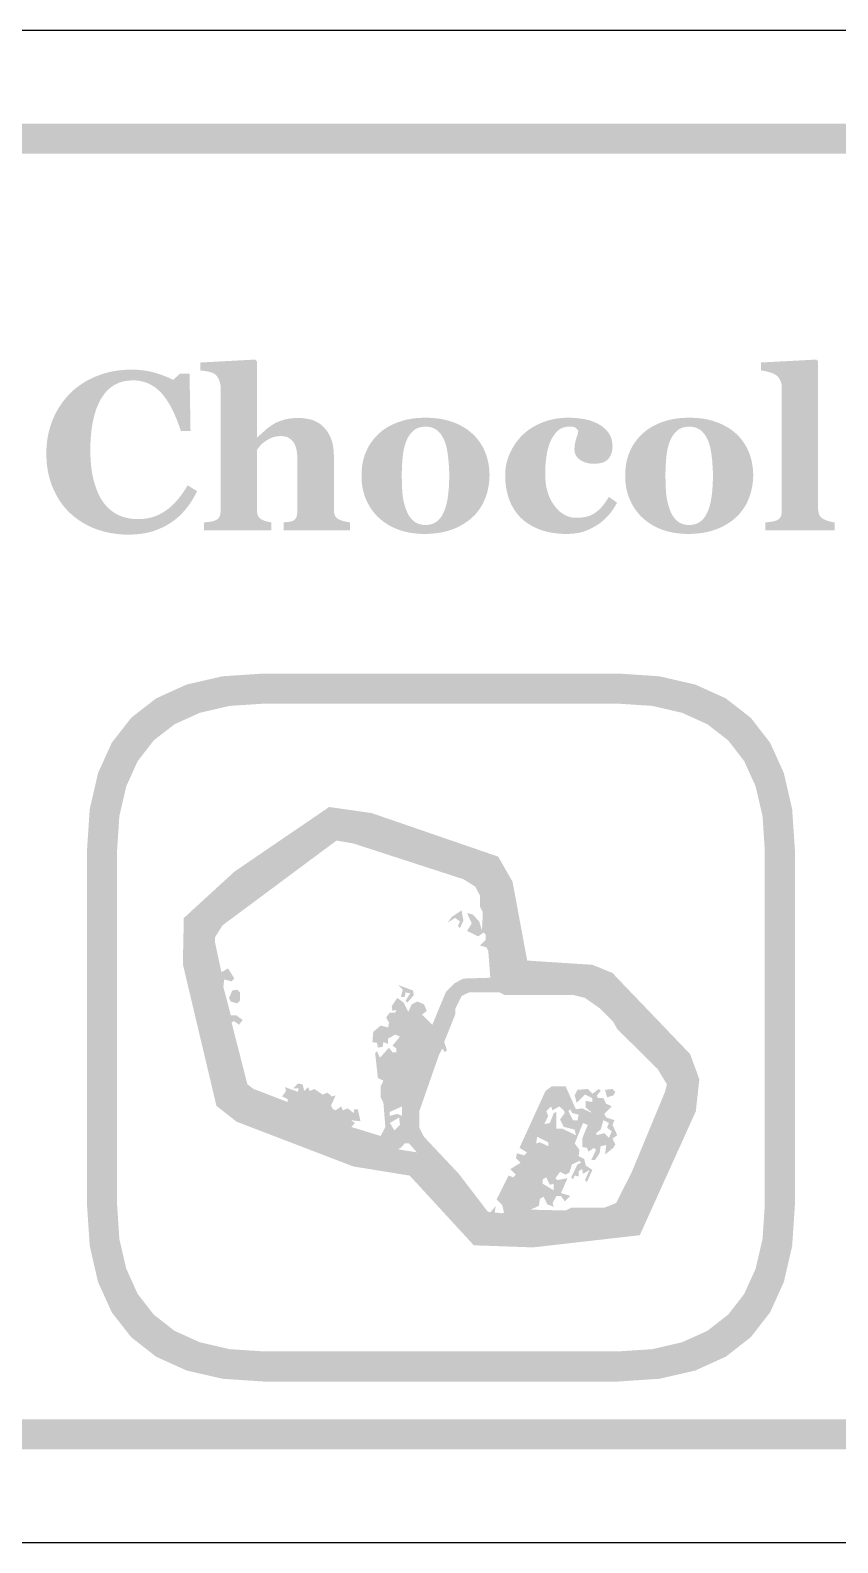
# Model space of a CAD drawing. Header units: millimetres. Extents: x 4 to 272, y 4 to 144.
# Drawn here: x 30.55 to 41.27, y 99.96 to 120.04 of the extents above; entities that cross this region are included whole.
import ezdxf

# ---------------------------------------------------------------- set-up
doc = ezdxf.new("R2010")
doc.units = ezdxf.units.MM
doc.layers.add('CUT', color=1, linetype='Continuous')
doc.layers.add('RASTER', color=7, linetype='Continuous')

msp = doc.modelspace()

# ---------------------------------------------------------------- hatches: boundary and pattern name
at = {"layer": 'RASTER'}
h = msp.add_hatch(color=7, dxfattribs=at)
h.paths.add_polyline_path([(5.2, 116.6), (5.234, 117.116), (5.337, 117.563), (5.509, 117.941), (5.75, 118.25), (6.059, 118.491), (6.438, 118.663), (6.884, 118.766), (7.4, 118.8), (64.6, 118.8), (65.116, 118.766), (65.563, 118.663), (65.941, 118.491), (66.25, 118.25), (66.491, 117.941), (66.663, 117.563), (66.766, 117.116), (66.8, 116.6), (66.8, 103.4), (66.766, 102.884), (66.663, 102.438), (66.491, 102.059), (66.25, 101.75), (65.941, 101.509), (65.563, 101.338), (65.116, 101.234), (64.6, 101.2), (7.4, 101.2), (6.884, 101.234), (6.438, 101.338), (6.059, 101.509), (5.75, 101.75), (5.509, 102.059), (5.337, 102.438), (5.234, 102.884), (5.2, 103.4)])
h.paths.add_polyline_path([(5.6, 116.6), (5.6, 103.4), (5.628, 102.978), (5.712, 102.613), (5.853, 102.303), (6.05, 102.05), (6.303, 101.853), (6.612, 101.712), (6.978, 101.628), (7.4, 101.6), (64.6, 101.6), (65.022, 101.628), (65.387, 101.713), (65.697, 101.853), (65.95, 102.05), (66.147, 102.303), (66.288, 102.613), (66.372, 102.978), (66.4, 103.4), (66.4, 116.6), (66.372, 117.022), (66.288, 117.388), (66.147, 117.697), (65.95, 117.95), (65.697, 118.147), (65.387, 118.288), (65.022, 118.372), (64.6, 118.4), (7.4, 118.4), (6.978, 118.372), (6.612, 118.288), (6.303, 118.147), (6.05, 117.95), (5.853, 117.697), (5.712, 117.388), (5.628, 117.022), (5.6, 116.6)], flags=0)
for points in [[(34.792, 113.4), (33.91, 113.4), (33.91, 113.507), (33.917, 113.508), (33.925, 113.508), (33.933, 113.509), (33.942, 113.51), (33.95, 113.511), (33.959, 113.512), (33.969, 113.513), (33.979, 113.514), (33.988, 113.515), (33.997, 113.517), (34.005, 113.518), (34.013, 113.52), (34.02, 113.522), (34.026, 113.524), (34.032, 113.526), (34.037, 113.529), (34.045, 113.533), (34.051, 113.538), (34.058, 113.543), (34.063, 113.549), (34.068, 113.555), (34.073, 113.561), (34.077, 113.568), (34.08, 113.576), (34.083, 113.584), (34.086, 113.593), (34.088, 113.603), (34.09, 113.614), (34.091, 113.626), (34.092, 113.638), (34.093, 113.652), (34.093, 113.667), (34.093, 114.352), (34.092, 114.389), (34.089, 114.423), (34.085, 114.455), (34.079, 114.484), (34.071, 114.511), (34.061, 114.536), (34.05, 114.558), (34.036, 114.578), (34.022, 114.595), (34.005, 114.61), (33.987, 114.623), (33.968, 114.634), (33.947, 114.642), (33.925, 114.648), (33.901, 114.651), (33.876, 114.652), (33.861, 114.652), (33.847, 114.651), (33.833, 114.65), (33.819, 114.648), (33.806, 114.646), (33.793, 114.643), (33.78, 114.639), (33.767, 114.635), (33.754, 114.63), (33.742, 114.625), (33.729, 114.619), (33.717, 114.613), (33.705, 114.607), (33.692, 114.599), (33.68, 114.592), (33.668, 114.584), (33.658, 114.576), (33.648, 114.569), (33.638, 114.561), (33.63, 114.554), (33.621, 114.546), (33.614, 114.539), (33.607, 114.531), (33.6, 114.524), (33.594, 114.516), (33.588, 114.509), (33.582, 114.501), (33.576, 114.495), (33.571, 114.488), (33.566, 114.482), (33.561, 114.475), (33.557, 114.469), (33.557, 113.683), (33.557, 113.67), (33.557, 113.657), (33.558, 113.645), (33.56, 113.634), (33.562, 113.624), (33.564, 113.614), (33.567, 113.605), (33.57, 113.597), (33.573, 113.589), (33.578, 113.582), (33.583, 113.575), (33.589, 113.568), (33.595, 113.562), (33.603, 113.556), (33.611, 113.55), (33.62, 113.545), (33.625, 113.542), (33.631, 113.539), (33.638, 113.536), (33.645, 113.533), (33.653, 113.53), (33.66, 113.527), (33.669, 113.524), (33.677, 113.522), (33.686, 113.519), (33.695, 113.517), (33.704, 113.515), (33.713, 113.513), (33.721, 113.511), (33.73, 113.509), (33.739, 113.508), (33.747, 113.507), (33.747, 113.4), (32.856, 113.4), (32.856, 113.507), (32.866, 113.508), (32.875, 113.508), (32.885, 113.509), (32.894, 113.51), (32.903, 113.511), (32.912, 113.512), (32.921, 113.513), (32.93, 113.514), (32.939, 113.515), (32.948, 113.517), (32.956, 113.518), (32.964, 113.52), (32.972, 113.522), (32.98, 113.524), (32.987, 113.526), (32.994, 113.529), (33.005, 113.534), (33.016, 113.539), (33.025, 113.544), (33.034, 113.55), (33.041, 113.557), (33.048, 113.564), (33.053, 113.571), (33.058, 113.579), (33.062, 113.588), (33.065, 113.597), (33.068, 113.607), (33.07, 113.618), (33.072, 113.629), (33.074, 113.641), (33.074, 113.653), (33.075, 113.667), (33.075, 115.3), (33.074, 115.312), (33.073, 115.324), (33.072, 115.336), (33.069, 115.348), (33.066, 115.361), (33.062, 115.374), (33.058, 115.386), (33.053, 115.4), (33.047, 115.412), (33.041, 115.424), (33.034, 115.435), (33.026, 115.446), (33.018, 115.455), (33.01, 115.464), (33.001, 115.472), (32.991, 115.479), (32.983, 115.483), (32.975, 115.488), (32.966, 115.492), (32.955, 115.496), (32.944, 115.499), (32.932, 115.503), (32.92, 115.506), (32.906, 115.509), (32.893, 115.511), (32.879, 115.514), (32.866, 115.516), (32.854, 115.518), (32.841, 115.519), (32.829, 115.521), (32.818, 115.522), (32.807, 115.523), (32.807, 115.629), (33.535, 115.668), (33.557, 115.644), (33.557, 114.636), (33.563, 114.636), (33.576, 114.649), (33.59, 114.661), (33.603, 114.672), (33.615, 114.684), (33.628, 114.695), (33.64, 114.706), (33.652, 114.716), (33.663, 114.726), (33.674, 114.736), (33.686, 114.747), (33.699, 114.757), (33.712, 114.767), (33.726, 114.777), (33.741, 114.787), (33.756, 114.797), (33.772, 114.808), (33.786, 114.816), (33.801, 114.825), (33.817, 114.833), (33.834, 114.84), (33.853, 114.848), (33.872, 114.855), (33.892, 114.861), (33.913, 114.868), (33.935, 114.874), (33.958, 114.879), (33.981, 114.883), (34.004, 114.886), (34.028, 114.889), (34.052, 114.891), (34.077, 114.892), (34.102, 114.893), (34.159, 114.891), (34.213, 114.884), (34.263, 114.874), (34.309, 114.859), (34.352, 114.839), (34.391, 114.816), (34.427, 114.788), (34.458, 114.756), (34.486, 114.721), (34.51, 114.683), (34.531, 114.642), (34.548, 114.599), (34.561, 114.552), (34.57, 114.503), (34.576, 114.452), (34.578, 114.398), (34.578, 113.68), (34.578, 113.667), (34.579, 113.654), (34.58, 113.642), (34.582, 113.631), (34.584, 113.621), (34.587, 113.611), (34.59, 113.602), (34.594, 113.593), (34.598, 113.586), (34.604, 113.578), (34.61, 113.571), (34.617, 113.564), (34.625, 113.558), (34.634, 113.552), (34.643, 113.547), (34.654, 113.542), (34.66, 113.539), (34.667, 113.536), (34.674, 113.534), (34.682, 113.531), (34.689, 113.529), (34.697, 113.526), (34.704, 113.524), (34.712, 113.522), (34.721, 113.519), (34.729, 113.517), (34.739, 113.515), (34.748, 113.514), (34.758, 113.512), (34.769, 113.51), (34.78, 113.508), (34.792, 113.507)], [(41.227, 113.4), (40.308, 113.4), (40.308, 113.507), (40.318, 113.508), (40.327, 113.508), (40.336, 113.509), (40.346, 113.51), (40.355, 113.511), (40.364, 113.512), (40.373, 113.513), (40.382, 113.514), (40.391, 113.515), (40.4, 113.517), (40.408, 113.518), (40.416, 113.52), (40.424, 113.522), (40.431, 113.524), (40.439, 113.526), (40.446, 113.529), (40.457, 113.534), (40.467, 113.539), (40.477, 113.544), (40.485, 113.55), (40.493, 113.557), (40.499, 113.564), (40.505, 113.571), (40.51, 113.579), (40.513, 113.588), (40.517, 113.597), (40.52, 113.607), (40.522, 113.618), (40.524, 113.629), (40.525, 113.641), (40.526, 113.653), (40.526, 113.667), (40.526, 115.29), (40.526, 115.303), (40.525, 115.317), (40.523, 115.33), (40.521, 115.343), (40.517, 115.356), (40.514, 115.369), (40.509, 115.381), (40.504, 115.393), (40.498, 115.404), (40.491, 115.415), (40.484, 115.425), (40.477, 115.435), (40.469, 115.444), (40.461, 115.452), (40.452, 115.459), (40.443, 115.465), (40.435, 115.47), (40.426, 115.475), (40.417, 115.48), (40.406, 115.484), (40.395, 115.489), (40.382, 115.493), (40.369, 115.498), (40.354, 115.502), (40.34, 115.506), (40.325, 115.51), (40.312, 115.513), (40.298, 115.516), (40.286, 115.518), (40.273, 115.52), (40.261, 115.522), (40.25, 115.523), (40.25, 115.629), (40.986, 115.668), (41.008, 115.644), (41.008, 113.686), (41.009, 113.672), (41.009, 113.66), (41.011, 113.648), (41.013, 113.637), (41.016, 113.626), (41.019, 113.616), (41.023, 113.606), (41.027, 113.598), (41.032, 113.59), (41.038, 113.582), (41.045, 113.575), (41.052, 113.568), (41.06, 113.561), (41.069, 113.555), (41.079, 113.55), (41.089, 113.545), (41.096, 113.542), (41.104, 113.539), (41.111, 113.536), (41.119, 113.533), (41.127, 113.53), (41.134, 113.527), (41.142, 113.524), (41.15, 113.522), (41.159, 113.519), (41.167, 113.517), (41.176, 113.515), (41.186, 113.513), (41.195, 113.511), (41.205, 113.509), (41.216, 113.508), (41.227, 113.507)], [(31.847, 113.344), (31.79, 113.345), (31.735, 113.349), (31.68, 113.355), (31.626, 113.363), (31.573, 113.373), (31.521, 113.386), (31.47, 113.401), (31.419, 113.418), (31.37, 113.438), (31.323, 113.459), (31.277, 113.483), (31.233, 113.509), (31.19, 113.537), (31.149, 113.567), (31.11, 113.599), (31.072, 113.633), (31.037, 113.668), (31.004, 113.706), (30.972, 113.745), (30.943, 113.787), (30.915, 113.83), (30.889, 113.876), (30.866, 113.924), (30.844, 113.973), (30.824, 114.025), (30.807, 114.077), (30.793, 114.131), (30.781, 114.186), (30.772, 114.243), (30.765, 114.3), (30.762, 114.359), (30.76, 114.42), (30.762, 114.479), (30.766, 114.538), (30.772, 114.596), (30.781, 114.652), (30.793, 114.708), (30.808, 114.762), (30.825, 114.815), (30.844, 114.867), (30.867, 114.918), (30.891, 114.967), (30.917, 115.014), (30.946, 115.059), (30.976, 115.103), (31.009, 115.145), (31.044, 115.185), (31.081, 115.224), (31.119, 115.26), (31.16, 115.294), (31.202, 115.325), (31.245, 115.355), (31.291, 115.383), (31.339, 115.408), (31.389, 115.432), (31.44, 115.453), (31.493, 115.472), (31.547, 115.489), (31.601, 115.503), (31.657, 115.514), (31.713, 115.523), (31.771, 115.529), (31.829, 115.533), (31.888, 115.534), (31.931, 115.534), (31.973, 115.532), (32.013, 115.528), (32.053, 115.524), (32.092, 115.518), (32.13, 115.511), (32.167, 115.502), (32.203, 115.493), (32.238, 115.482), (32.271, 115.471), (32.304, 115.46), (32.334, 115.448), (32.364, 115.436), (32.392, 115.424), (32.418, 115.411), (32.443, 115.398), (32.534, 115.479), (32.662, 115.479), (32.675, 114.72), (32.546, 114.72), (32.518, 114.804), (32.488, 114.882), (32.457, 114.954), (32.425, 115.021), (32.391, 115.082), (32.356, 115.137), (32.32, 115.186), (32.282, 115.23), (32.243, 115.268), (32.201, 115.301), (32.157, 115.329), (32.112, 115.352), (32.064, 115.369), (32.014, 115.382), (31.961, 115.39), (31.907, 115.392), (31.84, 115.388), (31.778, 115.377), (31.719, 115.358), (31.665, 115.332), (31.614, 115.297), (31.568, 115.256), (31.526, 115.207), (31.488, 115.15), (31.455, 115.086), (31.425, 115.016), (31.401, 114.94), (31.381, 114.858), (31.365, 114.77), (31.354, 114.676), (31.347, 114.576), (31.345, 114.469), (31.345, 114.409), (31.348, 114.35), (31.352, 114.294), (31.357, 114.24), (31.364, 114.188), (31.372, 114.139), (31.382, 114.092), (31.394, 114.047), (31.407, 114.004), (31.42, 113.963), (31.435, 113.925), (31.45, 113.889), (31.467, 113.855), (31.484, 113.822), (31.503, 113.793), (31.522, 113.765), (31.544, 113.738), (31.566, 113.713), (31.59, 113.69), (31.615, 113.668), (31.64, 113.649), (31.667, 113.631), (31.694, 113.615), (31.723, 113.601), (31.752, 113.589), (31.782, 113.579), (31.813, 113.57), (31.845, 113.562), (31.877, 113.557), (31.91, 113.553), (31.944, 113.55), (31.979, 113.549), (32.03, 113.551), (32.079, 113.556), (32.127, 113.565), (32.173, 113.577), (32.218, 113.593), (32.261, 113.612), (32.304, 113.635), (32.344, 113.661), (32.384, 113.69), (32.423, 113.724), (32.461, 113.76), (32.498, 113.801), (32.534, 113.845), (32.569, 113.892), (32.603, 113.943), (32.637, 113.998), (32.763, 113.921), (32.747, 113.89), (32.73, 113.859), (32.713, 113.829), (32.695, 113.799), (32.677, 113.771), (32.658, 113.743), (32.639, 113.717), (32.619, 113.691), (32.599, 113.666), (32.577, 113.642), (32.555, 113.618), (32.532, 113.596), (32.509, 113.575), (32.484, 113.554), (32.459, 113.534), (32.433, 113.516), (32.404, 113.496), (32.374, 113.478), (32.343, 113.46), (32.311, 113.444), (32.279, 113.429), (32.246, 113.415), (32.212, 113.402), (32.177, 113.39), (32.142, 113.379), (32.104, 113.37), (32.065, 113.362), (32.025, 113.356), (31.983, 113.351), (31.939, 113.347), (31.894, 113.345), (31.847, 113.344)], [(37.67, 113.353), (37.62, 113.354), (37.571, 113.357), (37.524, 113.361), (37.478, 113.368), (37.434, 113.376), (37.391, 113.386), (37.35, 113.399), (37.31, 113.412), (37.272, 113.428), (37.236, 113.445), (37.201, 113.463), (37.168, 113.483), (37.137, 113.503), (37.107, 113.526), (37.079, 113.549), (37.053, 113.574), (37.029, 113.601), (37.006, 113.629), (36.985, 113.658), (36.965, 113.688), (36.947, 113.719), (36.93, 113.752), (36.916, 113.785), (36.902, 113.82), (36.891, 113.856), (36.881, 113.893), (36.872, 113.93), (36.865, 113.969), (36.86, 114.008), (36.856, 114.048), (36.853, 114.088), (36.853, 114.129), (36.853, 114.167), (36.856, 114.205), (36.861, 114.242), (36.868, 114.278), (36.876, 114.314), (36.887, 114.35), (36.899, 114.385), (36.913, 114.42), (36.929, 114.453), (36.946, 114.486), (36.965, 114.518), (36.985, 114.549), (37.006, 114.578), (37.029, 114.607), (37.053, 114.635), (37.078, 114.661), (37.106, 114.687), (37.135, 114.712), (37.166, 114.735), (37.198, 114.757), (37.232, 114.778), (37.268, 114.797), (37.305, 114.815), (37.344, 114.832), (37.384, 114.847), (37.426, 114.86), (37.468, 114.871), (37.511, 114.88), (37.556, 114.887), (37.601, 114.892), (37.647, 114.895), (37.695, 114.896), (37.76, 114.894), (37.823, 114.889), (37.881, 114.881), (37.936, 114.87), (37.988, 114.856), (38.036, 114.838), (38.08, 114.818), (38.121, 114.794), (38.158, 114.767), (38.19, 114.738), (38.217, 114.707), (38.239, 114.674), (38.256, 114.639), (38.268, 114.601), (38.275, 114.561), (38.278, 114.519), (38.277, 114.493), (38.274, 114.469), (38.27, 114.446), (38.264, 114.424), (38.256, 114.403), (38.247, 114.384), (38.235, 114.366), (38.222, 114.349), (38.207, 114.334), (38.189, 114.321), (38.169, 114.31), (38.146, 114.301), (38.121, 114.294), (38.093, 114.289), (38.063, 114.286), (38.03, 114.285), (38.003, 114.286), (37.978, 114.288), (37.953, 114.292), (37.929, 114.298), (37.907, 114.305), (37.886, 114.314), (37.865, 114.325), (37.846, 114.338), (37.829, 114.351), (37.814, 114.366), (37.801, 114.382), (37.791, 114.398), (37.783, 114.416), (37.777, 114.435), (37.774, 114.454), (37.772, 114.475), (37.773, 114.493), (37.774, 114.511), (37.776, 114.529), (37.778, 114.547), (37.782, 114.564), (37.786, 114.582), (37.79, 114.6), (37.796, 114.617), (37.801, 114.634), (37.806, 114.65), (37.811, 114.665), (37.815, 114.679), (37.818, 114.692), (37.82, 114.704), (37.822, 114.715), (37.824, 114.724), (37.82, 114.731), (37.815, 114.737), (37.81, 114.742), (37.805, 114.747), (37.8, 114.752), (37.795, 114.757), (37.789, 114.761), (37.783, 114.765), (37.776, 114.768), (37.769, 114.771), (37.76, 114.773), (37.751, 114.775), (37.741, 114.776), (37.73, 114.778), (37.718, 114.778), (37.705, 114.778), (37.689, 114.778), (37.673, 114.776), (37.657, 114.774), (37.642, 114.771), (37.627, 114.766), (37.613, 114.761), (37.599, 114.755), (37.585, 114.748), (37.572, 114.739), (37.558, 114.729), (37.545, 114.718), (37.533, 114.705), (37.52, 114.691), (37.508, 114.675), (37.496, 114.658), (37.484, 114.639), (37.473, 114.62), (37.462, 114.6), (37.452, 114.577), (37.443, 114.554), (37.434, 114.528), (37.426, 114.501), (37.418, 114.473), (37.411, 114.443), (37.405, 114.411), (37.4, 114.378), (37.395, 114.344), (37.391, 114.307), (37.388, 114.27), (37.386, 114.23), (37.385, 114.19), (37.384, 114.147), (37.386, 114.083), (37.392, 114.023), (37.401, 113.966), (37.415, 113.912), (37.432, 113.861), (37.453, 113.813), (37.478, 113.768), (37.507, 113.727), (37.538, 113.689), (37.571, 113.657), (37.605, 113.629), (37.641, 113.607), (37.678, 113.589), (37.717, 113.577), (37.757, 113.569), (37.799, 113.567), (37.838, 113.568), (37.876, 113.572), (37.911, 113.577), (37.945, 113.585), (37.976, 113.595), (38.005, 113.608), (38.032, 113.623), (38.057, 113.64), (38.081, 113.659), (38.104, 113.68), (38.126, 113.702), (38.148, 113.727), (38.169, 113.754), (38.189, 113.782), (38.209, 113.813), (38.228, 113.845), (38.338, 113.769), (38.326, 113.747), (38.314, 113.725), (38.301, 113.704), (38.288, 113.684), (38.274, 113.663), (38.26, 113.644), (38.245, 113.625), (38.229, 113.606), (38.213, 113.588), (38.196, 113.57), (38.179, 113.553), (38.16, 113.536), (38.141, 113.52), (38.121, 113.504), (38.1, 113.489), (38.079, 113.475), (38.055, 113.46), (38.032, 113.447), (38.009, 113.434), (37.986, 113.422), (37.962, 113.411), (37.939, 113.401), (37.915, 113.392), (37.891, 113.384), (37.867, 113.377), (37.842, 113.37), (37.815, 113.365), (37.788, 113.361), (37.76, 113.357), (37.731, 113.355), (37.701, 113.354), (37.67, 113.353)]]:
    msp.add_hatch(color=7, dxfattribs=at).paths.add_polyline_path(points)
h = msp.add_hatch(color=7, dxfattribs=at)
h.paths.add_polyline_path([(36.422, 114.68), (36.448, 114.654), (36.473, 114.627), (36.496, 114.599), (36.517, 114.569), (36.537, 114.538), (36.556, 114.506), (36.572, 114.473), (36.587, 114.439), (36.601, 114.403), (36.612, 114.367), (36.622, 114.33), (36.63, 114.292), (36.636, 114.254), (36.641, 114.214), (36.644, 114.175), (36.645, 114.134), (36.644, 114.094), (36.641, 114.054), (36.637, 114.015), (36.63, 113.976), (36.623, 113.938), (36.613, 113.9), (36.601, 113.863), (36.588, 113.827), (36.573, 113.792), (36.557, 113.757), (36.539, 113.725), (36.519, 113.693), (36.497, 113.663), (36.474, 113.634), (36.45, 113.606), (36.423, 113.58), (36.394, 113.554), (36.363, 113.528), (36.33, 113.505), (36.296, 113.483), (36.261, 113.463), (36.225, 113.444), (36.187, 113.427), (36.147, 113.412), (36.106, 113.398), (36.064, 113.386), (36.02, 113.376), (35.975, 113.368), (35.929, 113.361), (35.881, 113.357), (35.831, 113.354), (35.78, 113.353), (35.736, 113.354), (35.693, 113.356), (35.65, 113.36), (35.609, 113.366), (35.568, 113.373), (35.528, 113.382), (35.489, 113.392), (35.451, 113.404), (35.414, 113.418), (35.378, 113.433), (35.344, 113.45), (35.31, 113.468), (35.277, 113.489), (35.246, 113.51), (35.215, 113.533), (35.186, 113.558), (35.158, 113.583), (35.133, 113.61), (35.109, 113.638), (35.086, 113.668), (35.065, 113.699), (35.045, 113.731), (35.027, 113.765), (35.01, 113.801), (34.995, 113.837), (34.982, 113.875), (34.97, 113.914), (34.961, 113.954), (34.954, 113.994), (34.949, 114.036), (34.946, 114.079), (34.945, 114.124), (34.946, 114.167), (34.949, 114.209), (34.953, 114.25), (34.959, 114.29), (34.967, 114.328), (34.977, 114.365), (34.988, 114.402), (35.002, 114.436), (35.017, 114.47), (35.033, 114.503), (35.052, 114.535), (35.072, 114.566), (35.094, 114.596), (35.118, 114.625), (35.144, 114.653), (35.171, 114.68), (35.199, 114.705), (35.228, 114.729), (35.259, 114.751), (35.292, 114.771), (35.326, 114.79), (35.362, 114.808), (35.399, 114.824), (35.438, 114.839), (35.479, 114.852), (35.52, 114.864), (35.563, 114.874), (35.607, 114.882), (35.651, 114.888), (35.698, 114.892), (35.745, 114.895), (35.793, 114.896), (35.844, 114.895), (35.893, 114.892), (35.94, 114.888), (35.986, 114.882), (36.031, 114.874), (36.073, 114.864), (36.115, 114.852), (36.155, 114.839), (36.193, 114.824), (36.23, 114.808), (36.265, 114.79), (36.299, 114.771), (36.332, 114.751), (36.363, 114.729), (36.393, 114.705), (36.422, 114.68)])
h.paths.add_polyline_path([(36.047, 113.665), (36.055, 113.686), (36.062, 113.708), (36.069, 113.732), (36.075, 113.756), (36.081, 113.781), (36.086, 113.808), (36.09, 113.836), (36.094, 113.864), (36.098, 113.894), (36.101, 113.925), (36.104, 113.958), (36.106, 113.991), (36.108, 114.026), (36.109, 114.062), (36.11, 114.099), (36.11, 114.137), (36.11, 114.163), (36.109, 114.19), (36.108, 114.218), (36.106, 114.247), (36.104, 114.276), (36.102, 114.307), (36.099, 114.339), (36.095, 114.371), (36.091, 114.403), (36.087, 114.434), (36.082, 114.462), (36.077, 114.489), (36.071, 114.514), (36.065, 114.538), (36.058, 114.559), (36.051, 114.579), (36.042, 114.602), (36.032, 114.623), (36.021, 114.643), (36.009, 114.662), (35.997, 114.679), (35.983, 114.695), (35.969, 114.71), (35.954, 114.724), (35.938, 114.737), (35.921, 114.747), (35.903, 114.756), (35.883, 114.764), (35.863, 114.77), (35.842, 114.774), (35.82, 114.776), (35.796, 114.777), (35.771, 114.776), (35.747, 114.773), (35.724, 114.769), (35.703, 114.763), (35.683, 114.755), (35.664, 114.745), (35.646, 114.733), (35.63, 114.72), (35.615, 114.705), (35.601, 114.689), (35.587, 114.672), (35.575, 114.654), (35.563, 114.635), (35.553, 114.615), (35.543, 114.594), (35.534, 114.572), (35.527, 114.551), (35.52, 114.528), (35.514, 114.505), (35.508, 114.481), (35.503, 114.456), (35.499, 114.431), (35.495, 114.404), (35.492, 114.376), (35.489, 114.348), (35.487, 114.32), (35.485, 114.291), (35.483, 114.262), (35.482, 114.233), (35.481, 114.203), (35.48, 114.173), (35.48, 114.143), (35.48, 114.104), (35.481, 114.066), (35.481, 114.031), (35.483, 113.997), (35.484, 113.965), (35.486, 113.934), (35.488, 113.905), (35.49, 113.878), (35.493, 113.852), (35.497, 113.826), (35.502, 113.8), (35.508, 113.773), (35.514, 113.747), (35.522, 113.721), (35.531, 113.694), (35.54, 113.668), (35.549, 113.646), (35.559, 113.625), (35.569, 113.605), (35.581, 113.587), (35.594, 113.569), (35.607, 113.553), (35.621, 113.538), (35.637, 113.525), (35.653, 113.512), (35.67, 113.501), (35.689, 113.492), (35.708, 113.485), (35.729, 113.479), (35.75, 113.475), (35.773, 113.473), (35.796, 113.472), (35.818, 113.473), (35.839, 113.475), (35.859, 113.479), (35.878, 113.484), (35.897, 113.491), (35.914, 113.499), (35.931, 113.509), (35.947, 113.521), (35.963, 113.534), (35.977, 113.548), (35.991, 113.564), (36.004, 113.581), (36.016, 113.6), (36.027, 113.62), (36.037, 113.642), (36.047, 113.665)], flags=0)
h = msp.add_hatch(color=7, dxfattribs=at)
h.paths.add_polyline_path([(39.923, 114.68), (39.949, 114.654), (39.974, 114.627), (39.997, 114.599), (40.018, 114.569), (40.038, 114.538), (40.057, 114.506), (40.073, 114.473), (40.088, 114.439), (40.102, 114.403), (40.113, 114.367), (40.123, 114.33), (40.131, 114.292), (40.137, 114.254), (40.142, 114.214), (40.145, 114.175), (40.146, 114.134), (40.145, 114.094), (40.142, 114.054), (40.138, 114.015), (40.131, 113.976), (40.123, 113.938), (40.114, 113.9), (40.102, 113.863), (40.089, 113.827), (40.074, 113.792), (40.058, 113.757), (40.04, 113.725), (40.02, 113.693), (39.998, 113.663), (39.975, 113.634), (39.951, 113.606), (39.924, 113.58), (39.895, 113.554), (39.864, 113.528), (39.831, 113.505), (39.797, 113.483), (39.762, 113.463), (39.726, 113.444), (39.688, 113.427), (39.648, 113.412), (39.607, 113.398), (39.565, 113.386), (39.521, 113.376), (39.476, 113.368), (39.43, 113.361), (39.382, 113.357), (39.332, 113.354), (39.281, 113.353), (39.237, 113.354), (39.194, 113.356), (39.151, 113.36), (39.11, 113.366), (39.069, 113.373), (39.029, 113.382), (38.99, 113.392), (38.952, 113.404), (38.915, 113.418), (38.879, 113.433), (38.845, 113.45), (38.811, 113.468), (38.778, 113.489), (38.747, 113.51), (38.716, 113.533), (38.687, 113.558), (38.659, 113.583), (38.634, 113.61), (38.61, 113.638), (38.587, 113.668), (38.566, 113.699), (38.546, 113.731), (38.528, 113.765), (38.511, 113.801), (38.496, 113.837), (38.483, 113.875), (38.471, 113.914), (38.462, 113.954), (38.455, 113.994), (38.45, 114.036), (38.447, 114.079), (38.446, 114.124), (38.447, 114.167), (38.45, 114.209), (38.454, 114.25), (38.46, 114.29), (38.468, 114.328), (38.478, 114.365), (38.489, 114.402), (38.503, 114.436), (38.518, 114.47), (38.534, 114.503), (38.553, 114.535), (38.573, 114.566), (38.595, 114.596), (38.619, 114.625), (38.645, 114.653), (38.672, 114.68), (38.7, 114.705), (38.729, 114.729), (38.76, 114.751), (38.793, 114.771), (38.827, 114.79), (38.863, 114.808), (38.9, 114.824), (38.939, 114.839), (38.98, 114.852), (39.021, 114.864), (39.064, 114.874), (39.107, 114.882), (39.152, 114.888), (39.199, 114.892), (39.246, 114.895), (39.294, 114.896), (39.345, 114.895), (39.394, 114.892), (39.441, 114.888), (39.487, 114.882), (39.532, 114.874), (39.574, 114.864), (39.616, 114.852), (39.656, 114.839), (39.694, 114.824), (39.731, 114.808), (39.766, 114.79), (39.8, 114.771), (39.833, 114.751), (39.864, 114.729), (39.894, 114.705), (39.923, 114.68)])
h.paths.add_polyline_path([(39.548, 113.665), (39.556, 113.686), (39.563, 113.708), (39.57, 113.732), (39.576, 113.756), (39.582, 113.781), (39.587, 113.808), (39.591, 113.836), (39.595, 113.864), (39.599, 113.894), (39.602, 113.925), (39.605, 113.958), (39.607, 113.991), (39.609, 114.026), (39.61, 114.062), (39.611, 114.099), (39.611, 114.137), (39.611, 114.163), (39.61, 114.19), (39.609, 114.218), (39.607, 114.247), (39.605, 114.276), (39.603, 114.307), (39.6, 114.339), (39.596, 114.371), (39.592, 114.403), (39.588, 114.434), (39.583, 114.462), (39.578, 114.489), (39.572, 114.514), (39.566, 114.538), (39.559, 114.559), (39.552, 114.579), (39.543, 114.602), (39.533, 114.623), (39.522, 114.643), (39.51, 114.662), (39.498, 114.679), (39.484, 114.695), (39.47, 114.71), (39.455, 114.724), (39.439, 114.737), (39.422, 114.747), (39.404, 114.756), (39.384, 114.764), (39.364, 114.77), (39.343, 114.774), (39.321, 114.776), (39.297, 114.777), (39.272, 114.776), (39.248, 114.773), (39.225, 114.769), (39.204, 114.763), (39.184, 114.755), (39.165, 114.745), (39.147, 114.733), (39.131, 114.72), (39.116, 114.705), (39.102, 114.689), (39.088, 114.672), (39.076, 114.654), (39.064, 114.635), (39.054, 114.615), (39.044, 114.594), (39.035, 114.572), (39.028, 114.551), (39.021, 114.528), (39.015, 114.505), (39.009, 114.481), (39.004, 114.456), (39, 114.431), (38.996, 114.404), (38.993, 114.376), (38.99, 114.348), (38.988, 114.32), (38.986, 114.291), (38.984, 114.262), (38.983, 114.233), (38.982, 114.203), (38.981, 114.173), (38.981, 114.143), (38.981, 114.104), (38.982, 114.066), (38.982, 114.031), (38.984, 113.997), (38.985, 113.965), (38.987, 113.934), (38.989, 113.905), (38.991, 113.878), (38.994, 113.852), (38.998, 113.826), (39.003, 113.8), (39.009, 113.773), (39.015, 113.747), (39.023, 113.721), (39.032, 113.694), (39.041, 113.668), (39.05, 113.646), (39.06, 113.625), (39.07, 113.605), (39.082, 113.587), (39.095, 113.569), (39.108, 113.553), (39.122, 113.538), (39.138, 113.525), (39.154, 113.512), (39.171, 113.501), (39.19, 113.492), (39.209, 113.485), (39.23, 113.479), (39.251, 113.475), (39.274, 113.473), (39.297, 113.472), (39.319, 113.473), (39.34, 113.475), (39.36, 113.479), (39.379, 113.484), (39.397, 113.491), (39.415, 113.499), (39.432, 113.509), (39.448, 113.521), (39.464, 113.534), (39.478, 113.548), (39.492, 113.564), (39.505, 113.581), (39.517, 113.6), (39.528, 113.62), (39.538, 113.642), (39.548, 113.665)], flags=0)
h = msp.add_hatch(color=7, dxfattribs=at)
h.paths.add_polyline_path([(31.3, 109.15), (31.337, 109.701), (31.447, 110.178), (31.63, 110.582), (31.888, 110.913), (32.218, 111.17), (32.622, 111.353), (33.099, 111.463), (33.65, 111.5), (38.35, 111.5), (38.901, 111.463), (39.378, 111.353), (39.782, 111.17), (40.113, 110.913), (40.37, 110.582), (40.553, 110.178), (40.663, 109.701), (40.7, 109.15), (40.7, 104.45), (40.663, 103.899), (40.553, 103.422), (40.37, 103.018), (40.113, 102.688), (39.782, 102.43), (39.378, 102.247), (38.901, 102.137), (38.35, 102.1), (33.65, 102.1), (33.099, 102.137), (32.622, 102.247), (32.218, 102.43), (31.888, 102.688), (31.63, 103.018), (31.447, 103.422), (31.337, 103.899), (31.3, 104.45)])
h.paths.add_polyline_path([(31.7, 109.15), (31.7, 104.45), (31.73, 103.993), (31.822, 103.597), (31.974, 103.262), (32.187, 102.988), (32.462, 102.774), (32.797, 102.622), (33.193, 102.53), (33.65, 102.5), (38.35, 102.5), (38.807, 102.53), (39.203, 102.622), (39.538, 102.774), (39.813, 102.988), (40.026, 103.262), (40.178, 103.597), (40.27, 103.993), (40.3, 104.45), (40.3, 109.15), (40.27, 109.607), (40.178, 110.003), (40.026, 110.338), (39.813, 110.613), (39.538, 110.826), (39.203, 110.978), (38.807, 111.07), (38.35, 111.1), (33.65, 111.1), (33.193, 111.07), (32.797, 110.978), (32.462, 110.826), (32.188, 110.613), (31.974, 110.338), (31.822, 110.003), (31.73, 109.607), (31.7, 109.15)], flags=0)
h = msp.add_hatch(color=7, dxfattribs=at)
h.paths.add_polyline_path([(34.516, 109.728), (35.08, 109.647), (36.76, 109.069), (36.95, 108.737), (37.145, 107.689), (38.01, 107.633), (38.275, 107.526), (39.308, 106.448), (39.431, 106.113), (39.384, 105.688), (38.64, 104.043), (37.222, 103.881), (36.436, 103.909), (35.585, 104.834), (34.835, 104.956), (33.287, 105.55), (33.019, 105.76), (32.573, 107.641), (32.586, 108.254), (33.257, 108.869)])
h.paths.add_polyline_path([(34.594, 109.393), (33.456, 108.618), (32.903, 108.111), (32.894, 107.676), (33.305, 105.943), (33.447, 105.831), (34.919, 105.267), (35.746, 105.132), (36.581, 104.224), (37.209, 104.201), (38.423, 104.34), (39.071, 105.773), (39.105, 106.073), (39.03, 106.274), (38.091, 107.255), (37.938, 107.317), (36.876, 107.386), (36.645, 108.625), (36.542, 108.806), (35.005, 109.335), (34.594, 109.393)], flags=0)
h = msp.add_hatch(color=7, dxfattribs=at)
h.paths.add_polyline_path([(34.624, 109.491), (34.687, 109.502), (35.2, 109.355), (36.409, 108.952), (36.604, 108.853), (36.739, 108.586), (36.911, 107.439), (37.912, 107.413), (38.07, 107.351), (38.363, 107.094), (38.487, 106.925), (39.022, 106.398), (39.132, 106.251), (39.195, 106.13), (39.195, 105.91), (38.473, 104.25), (38.205, 104.188), (37.326, 104.151), (37.252, 104.114), (36.593, 104.114), (36.325, 104.36), (36.274, 104.455), (36.105, 104.616), (36.054, 104.712), (35.577, 105.261), (35.519, 105.261), (35.467, 105.203), (35.273, 105.104), (35.053, 105.141), (33.514, 105.727), (33.32, 105.826), (33.246, 105.899), (33.147, 106.167), (32.927, 107.266), (32.818, 107.633), (32.781, 108.036), (32.88, 108.23), (32.99, 108.34), (34.309, 109.33)])
h.paths.add_polyline_path([(34.613, 109.282), (33.1, 108.157), (33.001, 107.999), (33.001, 107.926), (33.085, 107.534), (33.173, 107.585), (33.257, 107.45), (33.221, 107.413), (33.122, 107.439), (33.111, 107.34), (33.21, 106.962), (33.283, 106.962), (33.367, 106.9), (33.32, 106.837), (33.246, 106.889), (33.221, 106.863), (33.43, 106.046), (33.514, 105.984), (33.965, 105.811), (33.965, 105.848), (33.891, 105.885), (33.943, 105.958), (33.928, 106.009), (34.1, 105.947), (34.111, 105.995), (34.038, 105.995), (34.1, 106.057), (34.163, 106.046), (34.185, 105.958), (34.236, 106.009), (34.258, 105.958), (34.32, 105.984), (34.43, 105.91), (34.492, 105.936), (34.551, 105.885), (34.602, 105.899), (34.54, 105.764), (34.566, 105.716), (34.602, 105.701), (34.676, 105.753), (34.698, 105.701), (34.76, 105.727), (34.844, 105.665), (34.844, 105.716), (34.896, 105.716), (34.932, 105.555), (34.808, 105.569), (34.859, 105.533), (34.808, 105.481), (35.2, 105.36), (35.262, 105.481), (35.236, 105.8), (35.2, 105.874), (35.2, 106.02), (35.236, 106.093), (35.163, 106.13), (35.126, 106.46), (35.152, 106.486), (35.189, 106.398), (35.31, 106.533), (35.357, 106.471), (35.409, 106.471), (35.409, 106.522), (35.357, 106.559), (35.456, 106.68), (35.394, 106.706), (35.299, 106.654), (35.299, 106.581), (35.236, 106.607), (35.225, 106.544), (35.163, 106.533), (35.152, 106.596), (35.09, 106.607), (35.101, 106.742), (35.2, 106.826), (35.299, 106.801), (35.31, 106.863), (35.273, 106.936), (35.321, 106.999), (35.394, 106.999), (35.409, 107.035), (35.357, 107.021), (35.346, 107.083), (35.42, 107.193), (35.504, 107.131), (35.566, 107.01), (35.614, 107.109), (35.687, 107.145), (35.775, 107.109), (35.812, 107.021), (35.75, 106.973), (35.885, 106.837), (36.068, 107.277), (36.178, 107.387), (36.299, 107.45), (36.655, 107.461), (36.629, 107.816), (36.604, 107.864), (36.519, 107.889), (36.593, 107.963), (36.593, 108.036), (36.567, 108.062), (36.494, 108.01), (36.347, 108.084), (36.409, 108.183), (36.347, 108.318), (36.42, 108.303), (36.508, 108.208), (36.545, 108.084), (36.556, 108.329), (36.519, 108.402), (36.519, 108.549), (36.457, 108.67), (36.299, 108.769), (34.833, 109.245)], flags=0)
h.paths.add_polyline_path([(36.274, 108.355), (36.299, 108.219), (36.252, 108.12), (36.226, 108.146), (36.252, 108.208), (36.189, 108.256), (36.09, 108.194), (36.142, 108.267)], flags=0)
h.paths.add_polyline_path([(35.431, 107.365), (35.629, 107.292), (35.64, 107.23), (35.555, 107.131), (35.53, 107.156), (35.592, 107.255), (35.53, 107.266), (35.519, 107.204), (35.467, 107.204), (35.493, 107.303)], flags=0)
h.paths.add_polyline_path([(33.232, 107.292), (33.294, 107.303), (33.331, 107.266), (33.331, 107.156), (33.294, 107.12), (33.21, 107.145), (33.184, 107.193)], flags=0)
h.paths.add_polyline_path([(36.373, 107.266), (36.274, 107.219), (36.189, 107.046), (36.189, 106.973), (36.043, 106.607), (36.079, 106.497), (36.054, 106.471), (36.017, 106.522), (35.969, 106.423), (35.713, 105.69), (35.713, 105.47), (35.775, 105.349), (36.237, 104.858), (36.618, 104.36), (36.655, 104.345), (36.728, 104.433), (36.713, 104.345), (36.812, 104.334), (36.838, 104.345), (36.812, 104.444), (36.739, 104.517), (36.897, 104.836), (36.959, 104.811), (36.996, 104.847), (36.922, 104.921), (37.058, 105.005), (36.996, 105.067), (37.007, 105.13), (37.106, 105.104), (37.142, 105.141), (37.043, 105.203), (37.388, 105.958), (37.472, 106.02), (37.655, 106.02), (37.791, 105.716), (37.875, 105.727), (38.011, 105.665), (37.923, 105.738), (37.923, 105.826), (38.011, 105.811), (38.011, 105.863), (37.912, 105.91), (37.802, 105.8), (37.776, 105.899), (37.813, 105.973), (37.949, 105.984), (38.011, 105.921), (38.095, 105.984), (38.121, 105.958), (38.07, 105.899), (38.084, 105.863), (38.157, 105.863), (38.194, 105.789), (38.267, 105.753), (38.168, 105.654), (38.194, 105.606), (38.304, 105.569), (38.278, 105.507), (38.341, 105.371), (38.278, 105.324), (38.315, 105.25), (38.289, 105.203), (38.179, 105.115), (38.194, 105.24), (38.121, 105.225), (38.106, 105.13), (38.048, 105.042), (37.996, 105.042), (38.059, 105.177), (38.033, 105.203), (37.96, 105.152), (37.938, 105.203), (37.875, 105.214), (37.875, 105.324), (37.949, 105.507), (37.886, 105.533), (37.776, 105.261), (37.839, 105.177), (37.828, 105.093), (37.901, 105.056), (37.923, 104.968), (38.011, 104.91), (37.938, 104.748), (37.912, 104.774), (37.974, 104.91), (37.886, 104.858), (37.875, 104.921), (37.828, 104.895), (37.828, 104.822), (37.776, 104.836), (37.754, 104.785), (37.729, 104.811), (37.813, 104.983), (37.864, 105.005), (37.839, 105.031), (37.74, 104.983), (37.703, 104.873), (37.655, 104.847), (37.582, 104.884), (37.52, 104.8), (37.545, 104.774), (37.681, 104.8), (37.593, 104.602), (37.718, 104.565), (37.644, 104.492), (37.593, 104.565), (37.534, 104.565), (37.483, 104.47), (37.498, 104.419), (37.41, 104.455), (37.362, 104.554), (37.315, 104.528), (37.3, 104.433), (37.19, 104.382), (37.655, 104.371), (37.729, 104.408), (38.168, 104.408), (38.326, 104.47), (38.535, 104.884), (38.975, 105.947), (39, 106.046), (38.876, 106.251), (38.341, 106.779), (38.289, 106.874), (38.106, 107.057), (37.912, 107.193), (37.765, 107.23), (36.849, 107.23), (36.776, 107.266)], flags=0)
h.paths.add_polyline_path([(38.179, 105.973), (38.278, 105.984), (38.315, 105.947), (38.289, 105.899), (38.205, 105.874)], flags=0)
h.paths.add_polyline_path([(35.482, 105.753), (35.321, 105.679), (35.321, 105.628), (35.42, 105.654), (35.482, 105.628)], flags=0)
h.paths.add_polyline_path([(37.461, 105.753), (37.399, 105.69), (37.424, 105.628), (37.373, 105.518), (37.446, 105.533), (37.498, 105.665), (37.534, 105.679), (37.534, 105.459), (37.608, 105.459), (37.791, 105.371), (37.776, 105.445), (37.63, 105.481), (37.582, 105.58), (37.644, 105.665), (37.63, 105.701), (37.571, 105.753), (37.483, 105.701)], flags=0)
h.paths.add_polyline_path([(37.718, 105.716), (37.692, 105.69), (37.754, 105.569), (37.813, 105.569), (37.828, 105.643), (37.74, 105.665)], flags=0)
h.paths.add_polyline_path([(35.445, 105.606), (35.321, 105.533), (35.383, 105.434), (35.456, 105.507)], flags=0)
h.paths.add_polyline_path([(38.157, 105.569), (38.121, 105.445), (38.059, 105.397), (38.07, 105.371), (38.168, 105.397), (38.231, 105.335), (38.267, 105.423), (38.205, 105.47), (38.231, 105.533)], flags=0)
h.paths.add_polyline_path([(37.278, 105.349), (37.263, 105.261), (37.315, 105.276), (37.424, 105.225), (37.424, 105.276)], flags=0)
h.paths.add_polyline_path([(37.399, 104.811), (37.351, 104.785), (37.351, 104.726), (37.498, 104.638), (37.498, 104.726), (37.446, 104.712)], flags=0)

# ---------------------------------------------------------------- linework, layer by layer
at = {"layer": 'CUT'}
for points in [[(6.999, 120.04), (65.001, 120.04)], [(65.001, 99.96), (6.999, 99.96)]]:
    msp.add_lwpolyline(points, dxfattribs=at)

doc.saveas('drawing.dxf')
